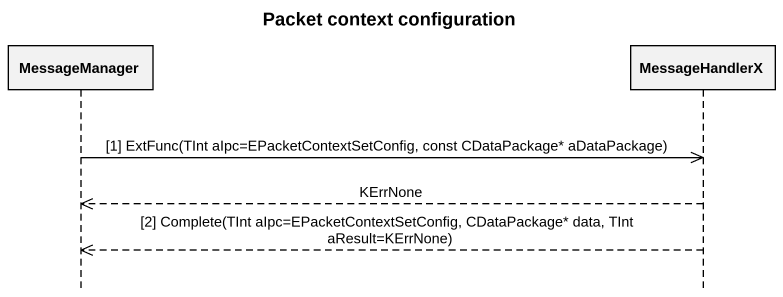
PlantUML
@startuml
title Packet context configuration
hide footbox
participant MessageManager
participant MessageHandlerX

MessageManager ->> MessageHandlerX : [1] ExtFunc(TInt aIpc=EPacketContextSetConfig, const CDataPackage* aDataPackage)
MessageHandlerX -->> MessageManager : KErrNone
MessageHandlerX -->> MessageManager : [2] Complete(TInt aIpc=EPacketContextSetConfig, CDataPackage* data, TInt aResult=KErrNone)
@enduml
